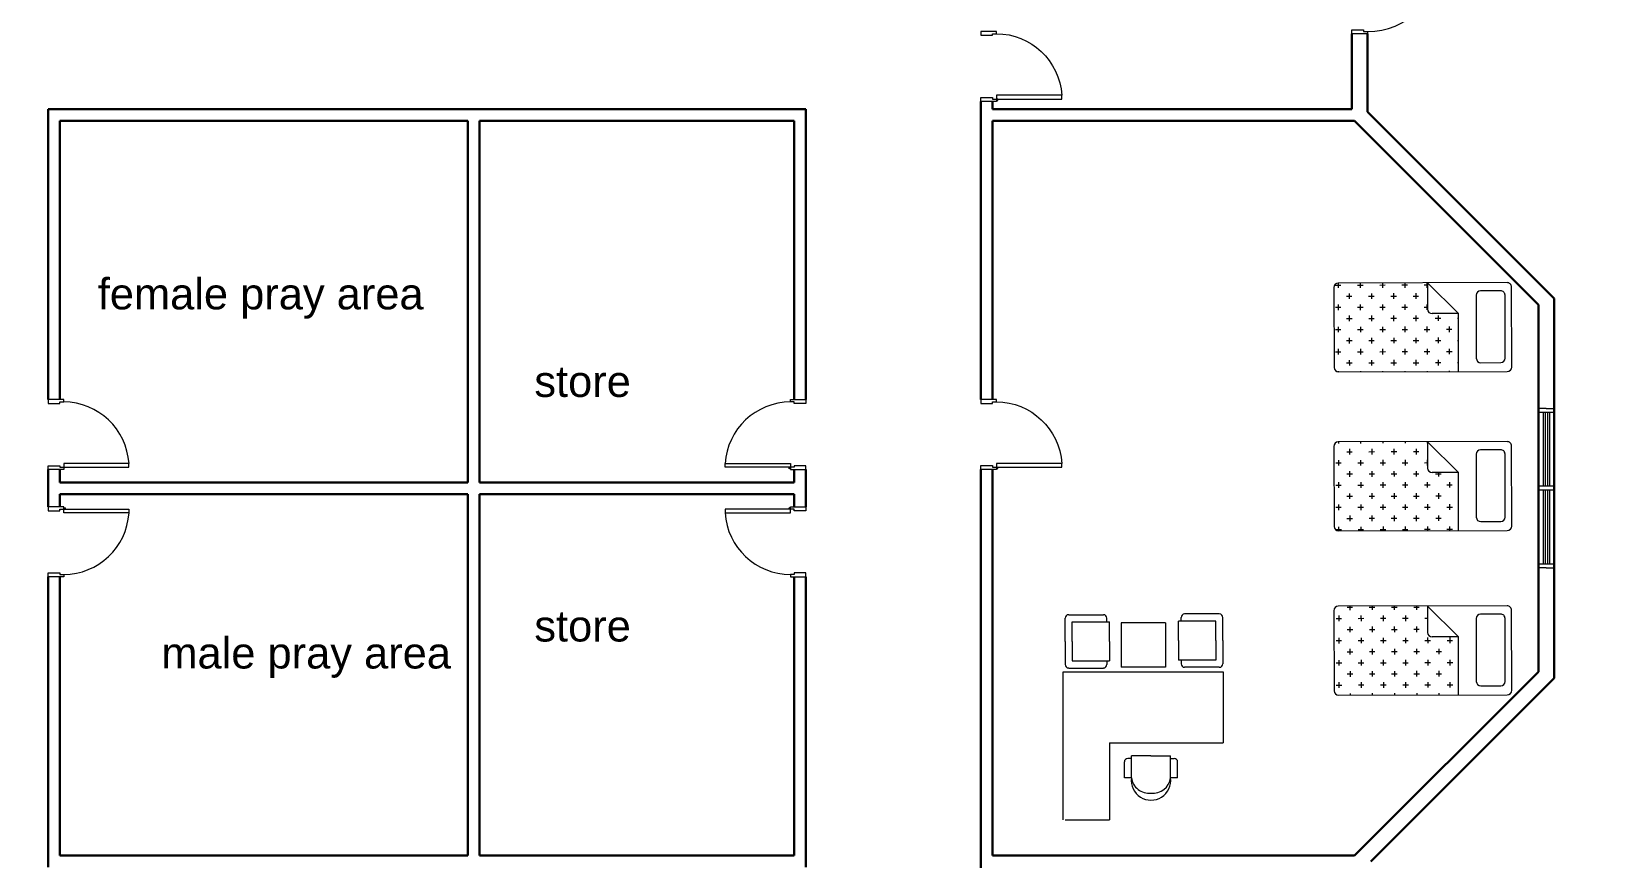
# Model space of a CAD drawing. Extents: x -59 to 582, y -1177 to 100.
# Drawn here: x 113.11 to 133.3, y -11.39 to -0.76 of the extents above; entities that cross this region are included whole.
import ezdxf

# ---------------------------------------------------------------- set-up
doc = ezdxf.new("R2010")
doc.units = 0
doc.header["$LTSCALE"] = 0.15
doc.layers.add('0 sockets', color=252, linetype='Continuous')
doc.layers.add('d1', color=252, linetype='Continuous')
for name, color, linetype, lineweight in [('anal', 252, 'Continuous', 20), ('DOOR', 252, 'Continuous', 20), ('FUR', 252, 'Continuous', 9), ('wall', 252, 'Continuous', 30)]:
    doc.layers.add(name, color=color, linetype=linetype, lineweight=lineweight)

# ---------------------------------------------------------------- blocks, each defined once
blk = doc.blocks.new('D100')
at = {"layer": 'DOOR'}
for points in [[(0.03, 0.2), (0.03, 1.14), (0.078, 1.14), (0.078, 0.2)], [(0.03, 0.2), (0, 0.2), (0, 0), (0.05, 0), (0.05, 0.15), (0.03, 0.15)], [(0.97, 0.2), (1, 0.2), (1, 0), (0.95, 0), (0.95, 0.15), (0.97, 0.15)]]:
    blk.add_lwpolyline(points, close=True, dxfattribs=at)
blk.add_circle((0.02, 0.21), 0.01, dxfattribs=at)
blk.add_arc((0.029, 0.2), 0.941, 0.0029, 86.9663, dxfattribs=at)
blk = doc.blocks.new('A$C48FC3568')
at = {"layer": 'FUR'}
h = blk.add_hatch(dxfattribs=at)
h.set_pattern_fill('CROSS', color=256, scale=0.5, style=0)
h.set_pattern_definition([(0, (-34.60875, 58.23435), (0.125, -0.125), [0.0625, -0.1875]), (270, (-34.5775, 58.2656), (-0.125, -0.125), [0.0625, -0.1875])])
h.paths.add_polyline_path([(1.055, 0.703), (1.055, 1), (0.05, 1, 0.414214), (0, 0.95), (0, 0.05, 0.414214), (0.05, 0), (1.402, 0), (1.402, 0.653), (1.105, 0.653, -0.414214)])
for p, q in [((0, 0.95), (0, 0.05)), ((1.95, 1), (0.05, 1)), ((1.402, 0.653), (1.055, 1)), ((1.055, 1), (1.055, 0.703)), ((1.877, 0.909), (1.652, 0.909)), ((2, 0.05), (2, 0.95)), ((1.602, 0.859), (1.602, 0.15)), ((1.927, 0.15), (1.927, 0.859)), ((1.402, 0.653), (1.105, 0.653)), ((1.402, 0), (1.402, 0.653)), ((1.652, 0.1), (1.877, 0.1)), ((0.05, 0), (1.95, 0))]:
    blk.add_line(p, q, dxfattribs=at)
for centre, start, end in [((0.05, 0.95), 90, 180), ((1.652, 0.859), 90, 180), ((1.877, 0.859), 360, 90), ((1.95, 0.95), 360, 90), ((1.105, 0.703), 180, 270), ((0.05, 0.05), 180, 270), ((1.652, 0.15), 180, 270), ((1.877, 0.15), 270, 0), ((1.95, 0.05), 270, 360)]:
    blk.add_arc(centre, 0.05, start, end, dxfattribs=at)
blk = doc.blocks.new('D90')
at = {"layer": 'DOOR'}
for points in [[(0.03, 0.2), (0.03, 1.04), (0.078, 1.04), (0.078, 0.2)], [(0.03, 0.2), (0, 0.2), (0, 0), (0.05, 0), (0.05, 0.15), (0.03, 0.15)], [(0.87, 0.2), (0.9, 0.2), (0.9, 0), (0.85, 0), (0.85, 0.15), (0.87, 0.15)]]:
    blk.add_lwpolyline(points, close=True, dxfattribs=at)
blk.add_circle((0.02, 0.21), 0.01, dxfattribs=at)
blk.add_arc((0.025, 0.197), 0.845, 0.2218, 86.3889, dxfattribs=at)
blk = doc.blocks.new('ARCH')
at = {"layer": 'anal'}
for p, q in [((132.6, 383.225), (132.5, 383.225)), ((132.6, 383.225), (132.7, 383.225)), ((132.7, 383.175), (132.5, 383.175)), ((132.6, 383.175), (132.5, 383.175)), ((132.56, 383.175), (132.56, 382.225)), ((132.585, 383.175), (132.585, 382.225)), ((132.615, 383.175), (132.615, 382.225)), ((132.64, 383.175), (132.64, 382.225)), ((132.5, 382.175), (132.5, 382.225)), ((132.7, 382.225), (132.5, 382.225)), ((132.7, 382.175), (132.7, 382.225)), ((132.7, 382.175), (132.5, 382.175)), ((132.56, 382.175), (132.56, 381.225)), ((132.585, 382.175), (132.585, 381.225)), ((132.615, 382.175), (132.615, 381.225)), ((132.64, 382.175), (132.64, 381.225)), ((132.7, 381.225), (132.5, 381.225)), ((132.6, 381.225), (132.5, 381.225)), ((132.6, 381.175), (132.5, 381.175)), ((132.6, 381.175), (132.7, 381.175))]:
    blk.add_line(p, q, dxfattribs=at)
at = {"layer": 'DOOR'}
blk.add_line((113.325, 381.961), (113.325, 381.911), dxfattribs=at)
for points in [[(113.525, 383.309), (113.525, 383.339), (113.325, 383.339), (113.325, 383.289), (113.475, 383.289), (113.475, 383.309)], [(122.875, 383.309), (122.875, 383.339), (123.075, 383.339), (123.075, 383.289), (122.925, 383.289), (122.925, 383.309)], [(113.525, 382.469), (113.525, 382.439), (113.325, 382.439), (113.325, 382.489), (113.475, 382.489), (113.475, 382.469)], [(113.525, 382.469), (114.365, 382.469), (114.365, 382.517), (113.525, 382.517)], [(122.875, 382.469), (122.035, 382.469), (122.035, 382.517), (122.875, 382.517)], [(122.875, 382.469), (122.875, 382.439), (123.075, 382.439), (123.075, 382.489), (122.925, 382.489), (122.925, 382.469)], [(113.525, 381.931), (114.365, 381.931), (114.365, 381.883), (113.525, 381.883)], [(122.875, 381.931), (122.035, 381.931), (122.035, 381.883), (122.875, 381.883)], [(122.875, 381.931), (122.875, 381.961), (123.075, 381.961), (123.075, 381.911), (122.925, 381.911), (122.925, 381.931)], [(113.525, 381.091), (113.525, 381.061), (113.325, 381.061), (113.325, 381.111), (113.475, 381.111), (113.475, 381.091)], [(122.875, 381.091), (122.875, 381.061), (123.075, 381.061), (123.075, 381.111), (122.925, 381.111), (122.925, 381.091)]]:
    blk.add_lwpolyline(points, close=True, dxfattribs=at)
blk.add_lwpolyline([(113.325, 381.911), (113.475, 381.911), (113.475, 381.931), (113.525, 381.931), (113.525, 381.961), (113.325, 381.961)], dxfattribs=at)
for centre in [(122.865, 382.459), (113.535, 381.941), (122.865, 381.941)]:
    blk.add_circle(centre, 0.01, dxfattribs=at)
for centre, radius, start, end in [((113.522, 382.464), 0.845, 3.6111, 89.7782), ((122.878, 382.464), 0.845, 90.2218, 176.3889), ((113.535, 382.459), 0.01, 90, 180), ((113.522, 381.936), 0.845, 270.2218, 356.3889), ((122.878, 381.936), 0.845, 183.6111, 269.7782)]:
    blk.add_arc(centre, radius, start, end, dxfattribs=at)
at = {"layer": 'FUR'}
for p, q in [((126.455, 380.574), (126.901, 380.574)), ((128.393, 380.583), (127.947, 380.583)), ((126.409, 380.231), (126.409, 380.528)), ((126.501, 380.231), (126.501, 380.482)), ((126.501, 380.482), (126.981, 380.482)), ((126.946, 380.482), (126.946, 380.528)), ((126.981, 380.231), (126.981, 380.482)), ((127.131, 380.471), (127.131, 379.9)), ((127.702, 380.471), (127.131, 380.471)), ((127.702, 380.471), (127.702, 379.9)), ((128.347, 380.492), (127.867, 380.492)), ((127.867, 380.24), (127.867, 380.492)), ((127.902, 380.492), (127.902, 380.537)), ((128.347, 380.24), (128.347, 380.492)), ((128.439, 380.24), (128.439, 380.537)), ((126.409, 380.231), (126.409, 379.934)), ((126.501, 380.231), (126.501, 379.979)), ((126.981, 380.231), (126.981, 379.979)), ((127.867, 380.24), (127.867, 379.989)), ((128.347, 380.24), (128.347, 379.989)), ((128.439, 380.24), (128.439, 379.943)), ((126.501, 379.979), (126.981, 379.979)), ((126.946, 379.979), (126.946, 379.934)), ((128.347, 379.989), (127.867, 379.989)), ((127.902, 379.989), (127.902, 379.943)), ((126.385, 377.934), (126.385, 379.839)), ((126.385, 379.839), (128.442, 379.839)), ((126.455, 379.888), (126.901, 379.888)), ((127.702, 379.9), (127.131, 379.9)), ((128.393, 379.897), (127.947, 379.897)), ((128.442, 379.839), (128.442, 378.925)), ((126.981, 378.925), (126.981, 377.934)), ((126.981, 378.925), (128.442, 378.925)), ((127.262, 378.476), (127.262, 378.76)), ((127.514, 378.76), (127.262, 378.76)), ((127.514, 378.76), (127.765, 378.76)), ((127.765, 378.476), (127.765, 378.76)), ((127.171, 378.476), (127.171, 378.68)), ((127.262, 378.726), (127.217, 378.726)), ((127.765, 378.726), (127.811, 378.726)), ((127.857, 378.476), (127.857, 378.68)), ((127.262, 378.476), (127.171, 378.476)), ((127.857, 378.476), (127.765, 378.476)), ((126.409, 377.934), (126.981, 377.934))]:
    blk.add_line(p, q, dxfattribs=at)
for centre, radius, start, end in [((126.455, 380.528), 0.0457, 90, 180), ((126.901, 380.528), 0.0457, 360, 90), ((127.947, 380.537), 0.0457, 90, 180), ((128.393, 380.537), 0.0457, 0, 90), ((126.455, 379.934), 0.0457, 180, 270), ((126.901, 379.934), 0.0457, 270, 360), ((127.947, 379.943), 0.0457, 180, 270), ((128.393, 379.943), 0.0457, 270, 0), ((127.217, 378.68), 0.0457, 90, 180), ((127.811, 378.68), 0.0457, 0, 90), ((127.514, 378.443), 0.254, 172.4334, 7.5666), ((127.486, 378.504), 0.225, 187.1177, 277.1177), ((127.542, 378.504), 0.225, 262.8823, 352.8823)]:
    blk.add_arc(centre, radius, start, end, dxfattribs=at)
at = {"layer": 'wall'}
for p, q in [((130.1, 388.044), (130.1, 387.075)), ((130.3, 388.044), (130.3, 387.041)), ((113.325, 387.075), (123.075, 387.075)), ((113.325, 383.339), (113.325, 387.075)), ((123.075, 387.075), (123.075, 383.339)), ((125.325, 387.175), (125.325, 387)), ((125.325, 387.075), (125.325, 383.341)), ((125.475, 387.175), (125.475, 387.075)), ((130.1, 387.075), (125.475, 387.075)), ((130.3, 387.041), (132.7, 384.641)), ((113.475, 386.925), (118.725, 386.925)), ((113.475, 383.339), (113.475, 386.925)), ((118.725, 386.925), (118.725, 382.275)), ((118.875, 386.925), (118.875, 382.275)), ((118.875, 386.925), (122.925, 386.925)), ((122.925, 386.925), (122.925, 383.339)), ((130.134, 386.925), (125.475, 386.925)), ((125.475, 386.925), (125.475, 383.341)), ((130.134, 386.925), (132.5, 384.559)), ((132.7, 384.641), (132.7, 379.759)), ((132.5, 384.559), (132.5, 379.841)), ((113.325, 381.961), (113.325, 382.439)), ((113.475, 382.275), (113.475, 382.439)), ((122.925, 382.439), (122.925, 382.275)), ((123.075, 382.439), (123.075, 381.961)), ((125.325, 382.441), (125.325, 372.776)), ((125.475, 382.441), (125.475, 377.475)), ((118.725, 382.275), (113.475, 382.275)), ((122.925, 382.275), (118.875, 382.275)), ((118.725, 382.125), (113.475, 382.125)), ((113.475, 381.961), (113.475, 382.125)), ((118.725, 382.125), (118.725, 377.475)), ((122.925, 382.125), (118.875, 382.125)), ((118.875, 382.125), (118.875, 377.475)), ((122.925, 382.125), (122.925, 381.961)), ((113.325, 377.325), (113.325, 381.061)), ((113.475, 377.475), (113.475, 381.061)), ((122.925, 381.061), (122.925, 377.475)), ((123.075, 381.061), (123.075, 377.325)), ((132.5, 379.841), (130.134, 377.475)), ((132.7, 379.759), (130.341, 377.4)), ((118.725, 377.475), (113.475, 377.475)), ((122.925, 377.475), (118.875, 377.475)), ((130.134, 377.475), (125.475, 377.475))]:
    blk.add_line(p, q, dxfattribs=at)
at = {"layer": 'DOOR', "rotation": 270}
blk.add_blockref('D100', (130.1, 389.044), dxfattribs=at)
at = {"layer": 'DOOR', "xscale": -1, "rotation": 270}
for p in [(125.325, 387.175), (125.325, 382.441)]:
    blk.add_blockref('D90', p, dxfattribs=at)
at = {"layer": 'FUR', "xscale": 1.142857142856969, "yscale": 1.142857142856969, "zscale": 1.142857142856969, "rotation": 0.125901765957867}
for p in [(129.869, 383.696), (129.869, 381.652), (129.869, 379.539)]:
    blk.add_blockref('A$C48FC3568', p, dxfattribs=at)
at = {"layer": 'd1', "char_height": 0.4, "width": 6.0636, "attachment_point": 1}
for s, insert in [('{\\fArial|b0|i0|c0|p34;female pray area}', (113.963, 384.9)), ('{\\fArial|b0|i0|c0|p34;store}', (119.58, 383.774)), ('{\\fArial|b0|i0|c0|p34;store}', (119.58, 380.629)), ('{\\fArial|b0|i0|c0|p34;male pray area}', (114.781, 380.282))]:
    blk.add_mtext(s, dxfattribs=dict(at, insert=insert))
blk = doc.blocks.new('EE')
at = {"layer": '0 sockets'}
h = blk.add_hatch(color=6, dxfattribs=at)
h.dxf.hatch_style = 1
h.paths.add_polyline_path([(582.394, 81.841), (-59.115, 81.841), (-59.115, -114.582), (582.394, -114.582)])
h.paths.add_polyline_path([(577.394, 76.841), (577.394, -109.582), (-54.115, -109.582), (-54.115, 76.841)], flags=16)
h.paths.add_polyline_path([(408.026, -15.139, -1), (406.517, -15.139, -1)], flags=0)
h.paths.add_polyline_path([(457.783, -31.119, 0.414214), (457.683, -31.019), (444.311, -31.019, 0.414214), (444.211, -31.119), (444.211, -48.447), (415.834, -48.447), (415.834, -19.483), (417.425, -19.483, 0.414214), (417.525, -19.383), (417.525, -15.239, 0.414214), (417.425, -15.139), (407.274, -15.139), (407.271, -15.893), (407.271, -15.139), (417.525, -15.139), (417.525, -19.483), (415.934, -19.483, 0.414214), (415.834, -19.583), (415.834, -48.347, 0.414214), (415.934, -48.447), (444.111, -48.447, 0.414214), (444.211, -48.347), (444.211, -31.019), (457.783, -31.019)], flags=0)
h.paths.add_polyline_path([(244.611, -46.068), (244.611, -46.014), (244.523, -46.014, -0.279526)], flags=0)
h.paths.add_polyline_path([(404.69, 26.947), (525.035, 26.947), (525.035, 46.285), (404.69, 46.285)], flags=8)
h.paths.add_polyline_path([(202.644, 24.078), (289.319, 24.078), (289.319, 38.411), (202.644, 38.411)], flags=8)
h.paths.add_polyline_path([(30.92, 26.429), (112.59, 26.429), (112.59, 40.761), (30.92, 40.761)], flags=8)
h.paths.add_polyline_path([(441.881, -10.206), (442.216, -10.206), (442.216, -9.756), (441.881, -9.756)], flags=8)
h.paths.add_polyline_path([(422.272, -10.246), (422.622, -10.246), (422.622, -9.796), (422.272, -9.796)], flags=8)
h.paths.add_polyline_path([(406.509, -14.41), (406.859, -14.41), (406.859, -13.96), (406.509, -13.96)], flags=8)
h.paths.add_polyline_path([(406.21, -35.713), (406.546, -35.713), (406.546, -35.263), (406.21, -35.263)], flags=8)
h.paths.add_polyline_path([(422.841, -60.607), (423.191, -60.607), (423.191, -60.157), (422.841, -60.157)], flags=8)
h.paths.add_polyline_path([(442.391, -60.84), (442.755, -60.84), (442.755, -60.39), (442.391, -60.39)], flags=8)
h.paths.add_polyline_path([(456.844, -54.1), (457.194, -54.1), (457.194, -53.65), (456.844, -53.65)], flags=8)
h.paths.add_polyline_path([(470.858, -50.81), (471.208, -50.81), (471.208, -50.36), (470.858, -50.36)], flags=8)
h.paths.add_polyline_path([(490.123, -50.756), (490.345, -50.756), (490.345, -50.306), (490.123, -50.306)], flags=8)
h.paths.add_polyline_path([(225.509, -20.343), (226.134, -20.343), (226.134, -20.118), (225.509, -20.118)], flags=8)
h.paths.add_polyline_path([(233.7, -19.938), (234.325, -19.938), (234.325, -19.713), (233.7, -19.713)], flags=8)
h.paths.add_polyline_path([(241.875, -19.552), (242.5, -19.552), (242.5, -19.327), (241.875, -19.327)], flags=8)
h.paths.add_polyline_path([(245.171, -24.632), (245.796, -24.632), (245.796, -24.407), (245.171, -24.407)], flags=8)
h.paths.add_polyline_path([(247.813, -19.255), (248.438, -19.255), (248.438, -19.03), (247.813, -19.03)], flags=8)
h.paths.add_polyline_path([(249.648, -13.387), (250.273, -13.387), (250.273, -13.162), (249.648, -13.162)], flags=8)
h.paths.add_polyline_path([(257.323, -15.794), (257.948, -15.794), (257.948, -15.569), (257.323, -15.569)], flags=8)
h.paths.add_polyline_path([(257.582, -13.183), (258.157, -13.183), (258.157, -12.958), (257.582, -12.958)], flags=8)
h.paths.add_polyline_path([(264.064, -13.101), (264.664, -13.101), (264.664, -12.876), (264.064, -12.876)], flags=8)
h.paths.add_polyline_path([(288.789, -40.902), (289.364, -40.902), (289.364, -40.677), (288.789, -40.677)], flags=8)
h.paths.add_polyline_path([(280.687, -41.005), (281.262, -41.005), (281.262, -40.78), (280.687, -40.78)], flags=8)
h.paths.add_polyline_path([(270.864, -40.875), (271.439, -40.875), (271.439, -40.65), (270.864, -40.65)], flags=8)
h.paths.add_polyline_path([(261.434, -40.771), (262.009, -40.771), (262.009, -40.546), (261.434, -40.546)], flags=8)
h.paths.add_polyline_path([(254.764, -40.853), (255.339, -40.853), (255.339, -40.628), (254.764, -40.628)], flags=8)
h.paths.add_polyline_path([(247.008, -40.845), (247.583, -40.845), (247.583, -40.62), (247.008, -40.62)], flags=8)
h.paths.add_polyline_path([(245.852, -36.479), (246.427, -36.479), (246.427, -36.254), (245.852, -36.254)], flags=8)
h.paths.add_polyline_path([(243.934, -41.639), (244.509, -41.639), (244.509, -41.414), (243.934, -41.414)], flags=8)
h.paths.add_polyline_path([(245.534, -46.587), (246.059, -46.587), (246.059, -46.362), (245.534, -46.362)], flags=8)
h.paths.add_polyline_path([(245.361, -51.832), (245.911, -51.832), (245.911, -51.607), (245.361, -51.607)], flags=8)
h.paths.add_polyline_path([(239.721, -52.272), (240.321, -52.272), (240.321, -52.047), (239.721, -52.047)], flags=8)
h.paths.add_polyline_path([(232.069, -52.917), (232.669, -52.917), (232.669, -52.692), (232.069, -52.692)], flags=8)
h.paths.add_polyline_path([(225.559, -53.646), (226.159, -53.646), (226.159, -53.421), (225.559, -53.421)], flags=8)
h.paths.add_polyline_path([(227.614, -48.128), (228.214, -48.128), (228.214, -47.903), (227.614, -47.903)], flags=8)
h.paths.add_polyline_path([(219.528, -49.489), (220.128, -49.489), (220.128, -49.264), (219.528, -49.264)], flags=8)
h.paths.add_polyline_path([(217.77, -44.284), (218.37, -44.284), (218.37, -44.059), (217.77, -44.059)], flags=8)
h.paths.add_polyline_path([(216.443, -34.713), (217.043, -34.713), (217.043, -34.488), (216.443, -34.488)], flags=8)
h.paths.add_polyline_path([(216.799, -27.091), (217.399, -27.091), (217.399, -26.866), (216.799, -26.866)], flags=8)
h.paths.add_polyline_path([(216.729, -21.755), (217.279, -21.755), (217.279, -21.53), (216.729, -21.53)], flags=8)
h.paths.add_polyline_path([(84.862, -42.445), (85.387, -42.445), (85.387, -42.22), (84.862, -42.22)], flags=8)
h.paths.add_polyline_path([(82.46, -48.761), (83.01, -48.761), (83.01, -48.536), (82.46, -48.536)], flags=8)
h.paths.add_polyline_path([(78.417, -48.71), (78.942, -48.71), (78.942, -48.485), (78.417, -48.485)], flags=8)
h.paths.add_polyline_path([(75.547, -42.452), (76.072, -42.452), (76.072, -42.227), (75.547, -42.227)], flags=8)
h.paths.add_polyline_path([(74.019, -42.418), (74.544, -42.418), (74.544, -42.193), (74.019, -42.193)], flags=8)
h.paths.add_polyline_path([(72.86, -48.761), (73.385, -48.761), (73.385, -48.536), (72.86, -48.536)], flags=8)
h.paths.add_polyline_path([(68.651, -48.707), (69.176, -48.707), (69.176, -48.482), (68.651, -48.482)], flags=8)
h.paths.add_polyline_path([(69.271, -42.456), (69.796, -42.456), (69.796, -42.231), (69.271, -42.231)], flags=8)
h.paths.add_polyline_path([(65.66, -42.443), (66.185, -42.443), (66.185, -42.218), (65.66, -42.218)], flags=8)
h.paths.add_polyline_path([(63.354, -48.708), (63.879, -48.708), (63.879, -48.483), (63.354, -48.483)], flags=8)
h.paths.add_polyline_path([(58.957, -48.718), (59.432, -48.718), (59.432, -48.493), (58.957, -48.493)], flags=8)
h.paths.add_polyline_path([(56.584, -43.041), (57.084, -43.041), (57.084, -42.816), (56.584, -42.816)], flags=8)
h.paths.add_polyline_path([(55.215, -39.312), (55.765, -39.312), (55.765, -39.087), (55.215, -39.087)], flags=8)
h.paths.add_polyline_path([(47.25, -39.118), (47.8, -39.118), (47.8, -38.893), (47.25, -38.893)], flags=8)
h.paths.add_polyline_path([(36.681, -56.177), (37.231, -56.177), (37.231, -55.952), (36.681, -55.952)], flags=8)
h.paths.add_polyline_path([(28.093, -56.08), (28.643, -56.08), (28.643, -55.855), (28.093, -55.855)], flags=8)
h.paths.add_polyline_path([(11.224, -49.617), (11.774, -49.617), (11.774, -49.392), (11.224, -49.392)], flags=8)
h.paths.add_polyline_path([(15.154, -39.272), (15.704, -39.272), (15.704, -39.047), (15.154, -39.047)], flags=8)
h.paths.add_polyline_path([(15.215, -30.394), (15.765, -30.394), (15.765, -30.169), (15.215, -30.169)], flags=8)
h.paths.add_polyline_path([(12.584, -22.24), (13.134, -22.24), (13.134, -22.015), (12.584, -22.015)], flags=8)
h.paths.add_polyline_path([(13.44, -29.574), (13.94, -29.574), (13.94, -29.349), (13.44, -29.349)], flags=8)

msp = doc.modelspace()

# ---------------------------------------------------------------- block references
at = {"layer": '0 sockets', "color": 3}
for name, p in [('EE', (0, 0)), ('ARCH', (0, -388.83))]:
    msp.add_blockref(name, p, dxfattribs=at)

doc.saveas('drawing.dxf')
